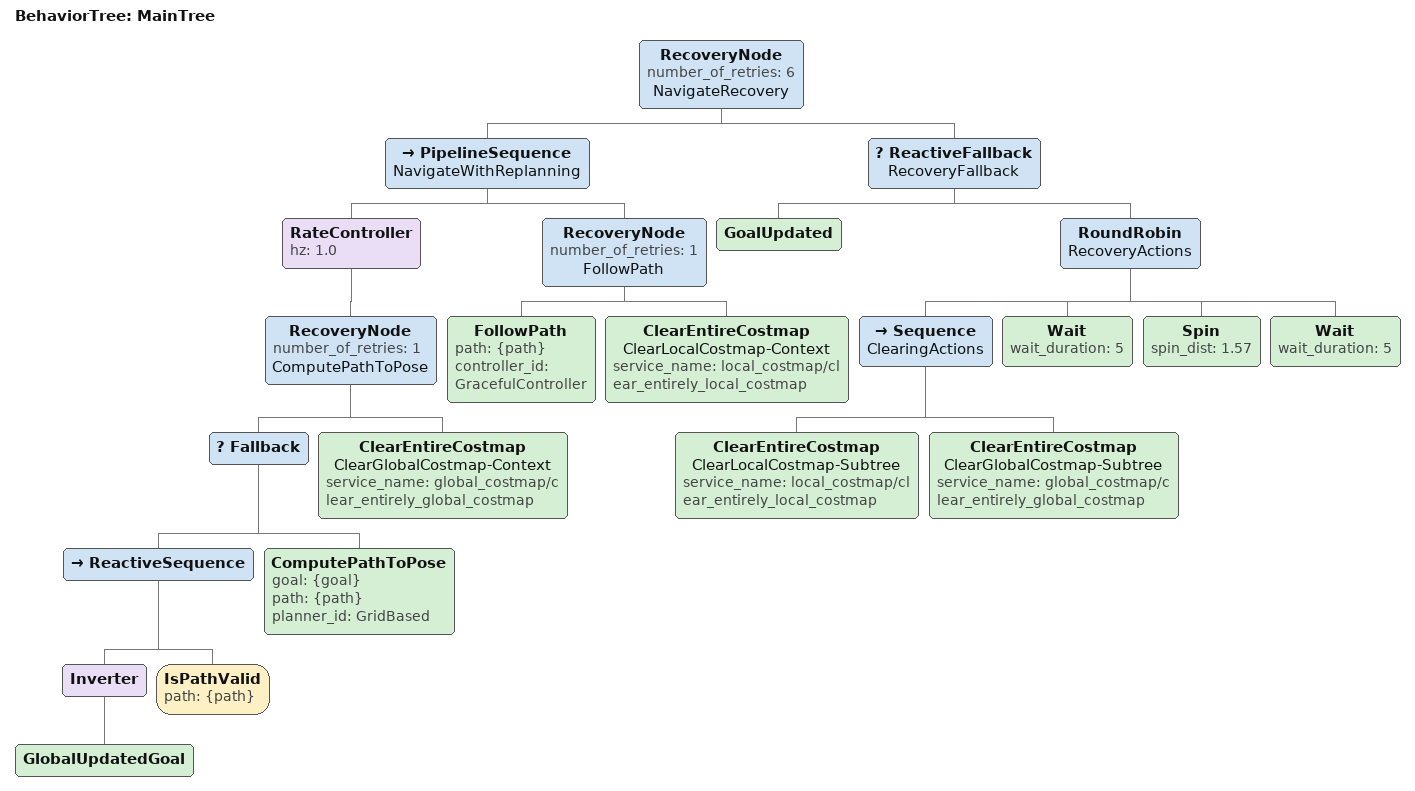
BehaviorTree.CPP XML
<root main_tree_to_execute="MainTree">
  <BehaviorTree ID="MainTree">
    <RecoveryNode number_of_retries="6" name="NavigateRecovery">
      <PipelineSequence name="NavigateWithReplanning">
        <RateController hz="1.0">
          <RecoveryNode number_of_retries="1" name="ComputePathToPose">
            <Fallback>
              <ReactiveSequence>
                <Inverter>
                  <GlobalUpdatedGoal/>
                </Inverter>
                <IsPathValid path="{path}"/>
              </ReactiveSequence>
              <ComputePathToPose goal="{goal}" path="{path}" planner_id="GridBased"/>
            </Fallback>
            <ClearEntireCostmap name="ClearGlobalCostmap-Context" service_name="global_costmap/clear_entirely_global_costmap"/>
          </RecoveryNode>
        </RateController>
        <RecoveryNode number_of_retries="1" name="FollowPath">
          <FollowPath path="{path}" controller_id="GracefulController"/>
          <ClearEntireCostmap name="ClearLocalCostmap-Context" service_name="local_costmap/clear_entirely_local_costmap"/>
        </RecoveryNode>
      </PipelineSequence>
      <ReactiveFallback name="RecoveryFallback">
        <GoalUpdated/>
        <RoundRobin name="RecoveryActions">
          <Sequence name="ClearingActions">
            <ClearEntireCostmap name="ClearLocalCostmap-Subtree" service_name="local_costmap/clear_entirely_local_costmap"/>
            <ClearEntireCostmap name="ClearGlobalCostmap-Subtree" service_name="global_costmap/clear_entirely_global_costmap"/>
          </Sequence>
          <Wait wait_duration="5"/>
          <Spin spin_dist="1.57"/>
          <Wait wait_duration="5"/>
        </RoundRobin>
      </ReactiveFallback>
    </RecoveryNode>
  </BehaviorTree>
</root>
